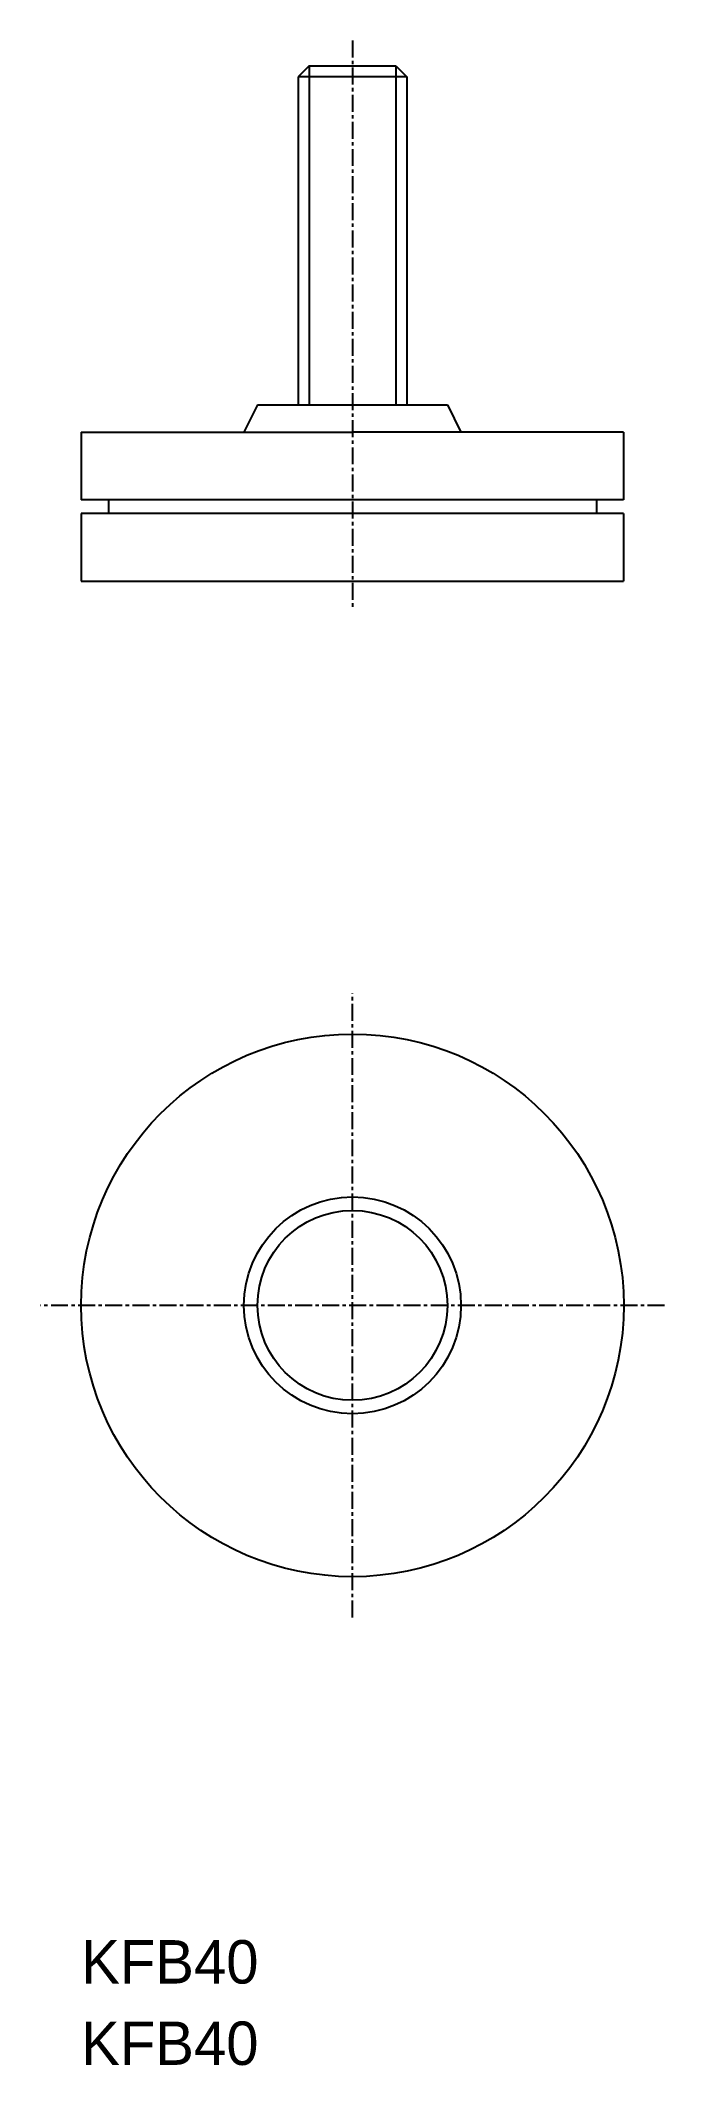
# Model space of a CAD drawing. Extents: x -3883 to -3837, y -820 to -671.
import ezdxf

# ---------------------------------------------------------------- set-up
doc = ezdxf.new("R2010")
doc.units = 0
doc.linetypes.add('CENTER', pattern=[2, 1.25, -0.25, 0.25, -0.25])
doc.layers.get('0').update_dxf_attribs({"linetype": 'CONTINUOUS'})
doc.layers.add('CENTER', color=1, linetype='CENTER')

msp = doc.modelspace()

# ---------------------------------------------------------------- linework, layer by layer
at = {"color": 7, "linetype": 'CONTINUOUS'}
for p, q in [((-3863.2, -672.92), (-3864, -673.72)), ((-3863.2, -672.92), (-3856.8, -672.92)), ((-3856.8, -672.92), (-3856, -673.72)), ((-3864, -673.72), (-3864, -697.92)), ((-3856, -673.72), (-3864, -673.72)), ((-3856, -673.72), (-3856, -697.92)), ((-3867, -697.92), (-3868, -699.92)), ((-3867, -697.92), (-3853, -697.92)), ((-3853, -697.92), (-3852, -699.92)), ((-3880, -699.92), (-3860, -699.92)), ((-3880, -699.92), (-3880, -704.92)), ((-3840, -699.92), (-3860, -699.92)), ((-3840, -699.92), (-3840, -704.92)), ((-3880, -705.92), (-3880, -710.92)), ((-3878, -704.92), (-3878, -705.92)), ((-3842, -704.92), (-3842, -705.92)), ((-3840, -705.92), (-3840, -710.92)), ((-3880, -710.92), (-3840, -710.92))]:
    msp.add_line(p, q, dxfattribs=at)
at = {"color": 3, "linetype": 'CONTINUOUS'}
for p, q in [((-3863.2, -672.92), (-3863.2, -697.92)), ((-3856.8, -672.92), (-3856.8, -697.92))]:
    msp.add_line(p, q, dxfattribs=at)
for p, q in [((-3840, -704.92), (-3880, -704.92)), ((-3840, -705.92), (-3880, -705.92))]:
    msp.add_line(p, q)
msp.add_circle((-3860, -764.32), 20.01)
at = {"color": 7, "linetype": 'CONTINUOUS'}
for radius in [8, 7]:
    msp.add_circle((-3860, -764.32), radius, dxfattribs=at)
at = {"layer": 'CENTER', "color": 1, "linetype": 'CENTER'}
for p, q in [((-3860, -671.05), (-3860, -712.86)), ((-3860, -787.33), (-3860, -741.3)), ((-3836.98, -764.32), (-3883.01, -764.32))]:
    msp.add_line(p, q, dxfattribs=at)

# ---------------------------------------------------------------- texts
at = {"color": 7, "linetype": 'CONTINUOUS'}
for p in [(-3880.01, -814.33), (-3880.01, -820.33)]:
    msp.add_text('KFB40', height=3.2, dxfattribs=at).set_placement(p)

doc.saveas('drawing.dxf')
